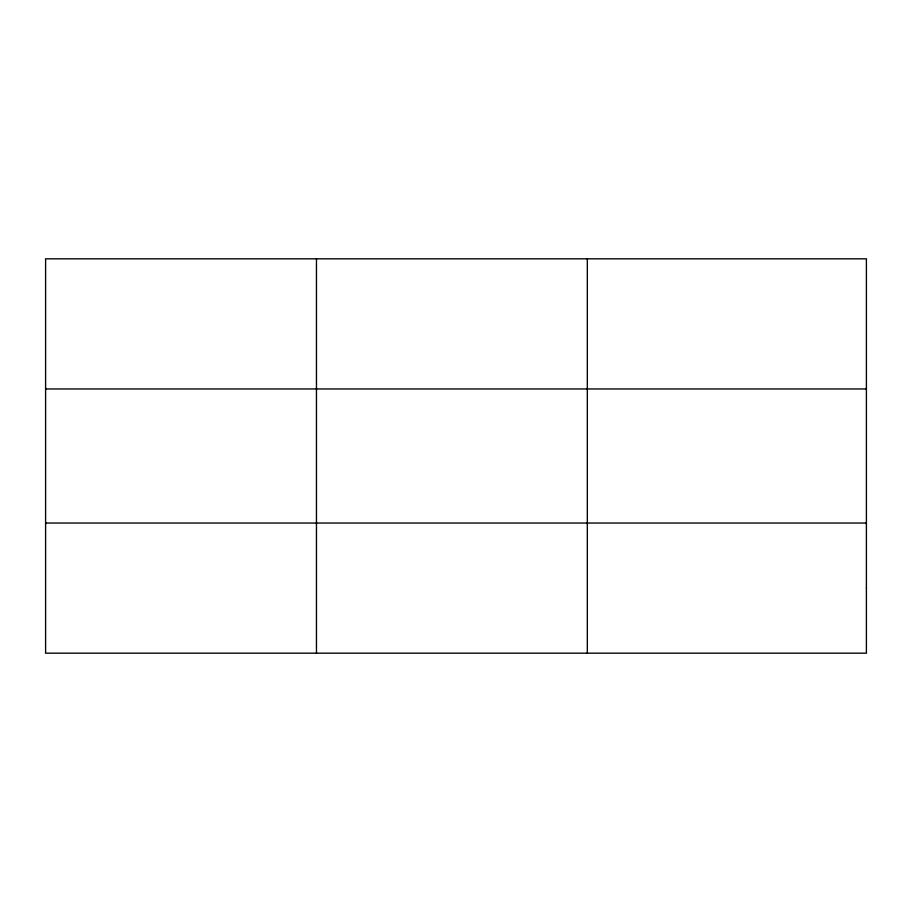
<?xml version="1.0" encoding="UTF-8"?>
<svg xmlns="http://www.w3.org/2000/svg" width="912" height="912" viewBox="0 0 912 912"><rect width="100%" height="100%" fill="white"/><g stroke="black" fill="none" stroke-linecap="round" stroke-linejoin="round"><path stroke-width="1.37" d="M316.464 653.174L316.464 258.826M587.328 653.174L587.328 258.826M45.6 388.957L866.4 388.957M45.6 523.043L866.4 523.043M866.4 588.103L866.4 653.174L45.6 653.174L45.6 258.826L866.4 258.826L866.4 588.103"/></g></svg>
